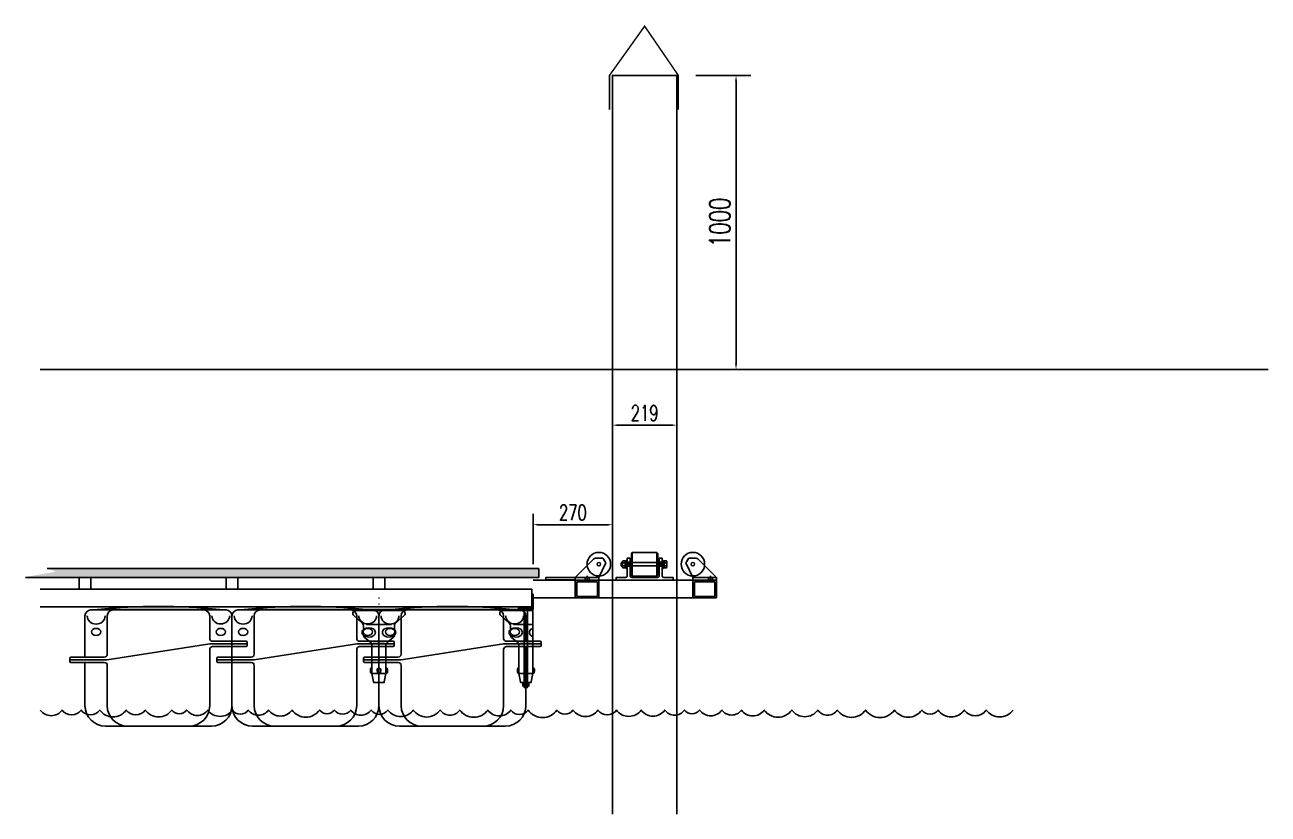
# Model space of a CAD drawing. Header units: millimetres. Extents: x -1905078 to 890385, y 1304549 to 3975677.
# Drawn here: x -1533432 to -1529202, y 1460813 to 1463497 of the extents above; entities that cross this region are included whole.
import ezdxf

# ---------------------------------------------------------------- set-up
doc = ezdxf.new("R2010")
doc.units = ezdxf.units.MM
doc.header["$LTSCALE"] = 1000
for name, pattern in [('ACAD_ISO03W100', [30, 12, -18]), ('CENTER2', [28.575, 19.05, -3.175, 3.175, -3.175]), ('DASH', [0.35, 0.25, -0.1]), ('DASHED2', [9.525, 6.35, -3.175])]:
    doc.linetypes.add(name, pattern=pattern)
doc.layers.get('0').update_dxf_attribs({"linetype": 'CONTINUOUS'})
doc.layers.get('DEFPOINTS').update_dxf_attribs({"linetype": 'CONTINUOUS'})
for name, color, linetype in [('PUB_DIM', 3, 'CONTINUOUS'), ('W-FLOAT_BOWL浮筒', 253, 'CONTINUOUS'), ('W-STEEL_FRAME钢架', 3, 'CONTINUOUS'), ('W-WOOD_FLOOR木地板', 30, 'CONTINUOUS'), ('ZJ', 251, 'CONTINUOUS'), ('塑木板', 32, 'CONTINUOUS'), ('水位', 102, 'CONTINUOUS'), ('短销钉', 253, 'CONTINUOUS'), ('螺栓', 146, 'CONTINUOUS'), ('钢架', 3, 'CONTINUOUS')]:
    doc.layers.add(name, color=color, linetype=linetype)
doc.styles.add('STANDARD_T3', font='simplex.shx', dxfattribs={"width": 0.7, "bigfont": 'gbcbig.shx'})
doc.dimstyles.new('W&&15', dxfattribs={"dimtxt": 52.5, "dimasz": 15, "dimexe": 37.5, "dimexo": 45, "dimgap": 15, "dimtad": 1, "dimdec": 0, "dimzin": 0, "dimdsep": 46, "dimtxsty": 'STANDARD_T3', "dimcen": 0.09, "dimclrd": 1, "dimclre": 1, "dimclrt": 7, "dimazin": 2, "dimtfac": 1, "dimtdec": 0, "dimtix": 1, "dimtmove": 2, "dimatfit": 3, "dimfxl": 100, "dimtolj": 1, "dimtzin": 0, "dimarcsym": 0})
doc.dimstyles.new('W&&20', dxfattribs={"dimtxt": 70, "dimasz": 20, "dimexe": 50, "dimexo": 60, "dimgap": 20, "dimtad": 1, "dimdec": 0, "dimzin": 0, "dimdsep": 46, "dimtxsty": 'STANDARD_T3', "dimcen": 0.09, "dimclrd": 1, "dimclre": 1, "dimclrt": 7, "dimazin": 2, "dimtfac": 1, "dimtdec": 0, "dimtix": 1, "dimtmove": 2, "dimatfit": 3, "dimfxl": 100, "dimtolj": 1, "dimtzin": 0, "dimarcsym": 0})

# ---------------------------------------------------------------- blocks, each defined once
blk = doc.blocks.new('短销固定铁件')
at = {"layer": '塑木板', "color": 156}
blk.add_lwpolyline([(-26.5, 47), (-23.5, 47), (-23.5, 0), (23.5, 0), (23.5, -3), (-26.5, -3)], close=True, dxfattribs=at)
at = {"layer": '螺栓', "color": 156}
blk.add_lwpolyline([(-7.5, -3), (-7.5, -270), (4.5, -270), (4.5, -3)], dxfattribs=at)
for points in [[(-10.5, -253), (7.5, -253), (7.5, -255), (-10.5, -255)], [(-12, -255), (9, -255), (9, -265), (-12, -265)], [(-7, -255), (4, -255), (4, -265), (-7, -265)]]:
    blk.add_lwpolyline(points, close=True, dxfattribs=at)
blk = doc.blocks.new('BLHFT')
at = {"layer": 'W-FLOAT_BOWL浮筒'}
for p, q in [((-230, 395), (230, 395)), ((-208.5, 397), (208.2, 397)), ((-208.5, 397), (-208.5, 395)), ((208.2, 397), (208.2, 395)), ((-250, 234.5), (-250, 375)), ((-174.3, 244.5), (-174.3, 375)), ((174.3, 298.5), (174.3, 375)), ((250, 375), (250, 288.5)), ((174.3, 279.5), (-174.3, 225.5)), ((174.3, 279.5), (302.1, 279.5)), ((174.3, 260.5), (174.3, 70)), ((184.3, 288.5), (298.1, 288.5)), ((184.3, 270.5), (298.1, 270.5)), ((250, 270.5), (250, 70)), ((-302, 225.5), (-174.3, 225.5)), ((-298, 234.5), (-184.3, 234.5)), ((-298, 216.5), (-184.3, 216.5)), ((-250, 70), (-250, 216.5)), ((-174.3, 206.5), (-174.3, 70)), ((-180, 0), (180, 0))]:
    blk.add_line(p, q, dxfattribs=at)
at = {"layer": 'W-FLOAT_BOWL浮筒', "ltscale": 0.5}
for p, q in [((302.1, 284.5), (302.1, 274.5)), ((-302, 230.5), (-302, 220.5))]:
    blk.add_line(p, q, dxfattribs=at)
at = {"layer": 'W-FLOAT_BOWL浮筒'}
for centre, radius, start, end in [((-230, 375), 20, 90, 180), ((-0.2, -1768.5), 2175.5, 84.5043, 95.4957), ((-154.3, 375), 20, 90, 180), ((154.3, 375), 20, 0, 90), ((230, 375), 20, 0, 90), ((184.3, 298.5), 10, 180, 270), ((184.3, 260.5), 10, 90, 180), ((298.1, 274.5), 4, 270, 0), ((-298, 220.5), 4, 180, 270), ((-184.3, 244.5), 10, 270, 0), ((-184.3, 206.5), 10, 0, 90), ((-180, 70), 70, 180, 270), ((-104.3, 70), 70, 180, 270), ((104.3, 70), 70, 270, 0), ((180, 70), 70, 270, 0)]:
    blk.add_arc(centre, radius, start, end, dxfattribs=at)
at = {"layer": 'W-FLOAT_BOWL浮筒', "ltscale": 0.5}
for centre, start, end in [((298.1, 284.5), 0, 90), ((-298, 230.5), 90, 180)]:
    blk.add_arc(centre, 4, start, end, dxfattribs=at)
at = {"layer": 'W-FLOAT_BOWL浮筒', "extrusion": (0, 0, -1)}
blk.add_ellipse((-212.1, 375), major_axis=(-30.4, 0), ratio=0.921809, start_param=3.141593, end_param=6.283185, dxfattribs=at)
at = {"layer": 'W-FLOAT_BOWL浮筒'}
blk.add_ellipse((211.9, 375.4), major_axis=(30.4, 0.1), ratio=0.921809, start_param=3.141593, end_param=6.283185, dxfattribs=at)
blk.add_ellipse((-212.1, 320.5), major_axis=(-16, 0), ratio=0.75, dxfattribs=at)
at = {"layer": 'W-FLOAT_BOWL浮筒', "extrusion": (0, 0, -1)}
blk.add_ellipse((212.1, 320.5), major_axis=(16, 0), ratio=0.75, dxfattribs=at)
blk = doc.blocks.new('半销钉')
at = {"layer": '短销钉'}
for p, q in [((0, -218.3), (0, 0)), ((0, -1.8), (101.5, -1.8)), ((0, -3.8), (103, -3.8)), ((109.7, -21.2), (79.8, -48.1)), ((101.5, -3.8), (101.5, -1.8)), ((0, -51.1), (66.5, -51.1)), ((76.5, -68.2), (76.5, -55.6)), ((4.8, -115.5), (43.2, -115.5)), ((48, -218.3), (48, -120.3)), ((72.8, -95.4), (51.7, -112.5)), ((-5, -209.4), (-5, -203.3)), ((-2, -200.3), (0, -200.3)), ((18, -209.3), (18, -204)), ((30, -209.3), (30, -204)), ((50, -200.3), (48, -200.3)), ((53, -209.4), (53, -203.3)), ((0, -218.3), (48, -218.3)), ((0, -218.3), (5.6, -246.3)), ((8, -248.3), (40, -248.3)), ((48, -218.3), (42.4, -246.3))]:
    blk.add_line(p, q, dxfattribs=at)
at = {"layer": '短销钉', "ltscale": 0.1}
for p, q in [((5.6, -246.3), (6, -248.3)), ((6, -248.3), (8, -248.3)), ((40, -248.3), (42, -248.3)), ((42.4, -246.3), (42, -248.3))]:
    blk.add_line(p, q, dxfattribs=at)
at = {"layer": '短销钉'}
for centre, radius, start, end in [((24, -1502.4), 1502.6, 87.0435, 90.9152), ((103, -13.8), 10, 311.9991, 90), ((-10.5, -93.8), 31.4, 56.4166, 70.4003), ((-1.5, -78.3), 13.5, 308.3696, 51.9011), ((49.5, -78.3), 13.5, 128.0989, 231.6304), ((58.5, -93.8), 31.3, 57.1287, 123.6019), ((67.5, -78.3), 13.5, 309, 53.4343), ((86.5, -55.6), 10, 131.9991, 180), ((-10.5, -62.7), 31.4, 289.4998, 303.5569), ((58.5, -62.7), 31.4, 236.4385, 303.8665), ((58, -120.3), 10, 129, 180), ((66.5, -87.7), 10, 309, 355.8521), ((-2, -203.3), 3, 90, 180), ((21, -204), 3, 115.3769, 180), ((24, -210.3), 10, 64.6231, 115.3769), ((27, -204), 3, 0, 64.6231), ((50, -203.3), 3, 0, 90), ((8, -245.8), 2.5, 191.3099, 270), ((40, -245.8), 2.5, 270, 348.6901)]:
    blk.add_arc(centre, radius, start, end, dxfattribs=at)
for centre, major_axis, start_param, end_param in [((1, -209.4), (0, -9), 4.712389, 6.115737), ((24, -209.3), (0, 9), 1.570796, 4.712389)]:
    blk.add_ellipse(centre, major_axis=major_axis, ratio=0.666667, start_param=start_param, end_param=end_param, dxfattribs=at)
at = {"layer": '短销钉', "extrusion": (0, 0, -1)}
blk.add_ellipse((47, -209.4), major_axis=(0, -9), ratio=0.666667, start_param=4.712389, end_param=6.115737, dxfattribs=at)
blk = doc.blocks.new('DXD')
at = {"layer": '短销钉'}
for p, q in [((-85.7, 227.1), (-55.8, 200.2)), ((-79, 244.5), (79, 244.5)), ((-77.5, 244.5), (-77.5, 246.5)), ((-77.5, 246.5), (77.5, 246.5)), ((85.7, 227.1), (55.8, 200.2)), ((77.5, 244.5), (77.5, 246.5)), ((-52.5, 180.1), (-52.5, 192.7)), ((-42.5, 197.2), (42.5, 197.2)), ((52.5, 180.1), (52.5, 192.7)), ((-48.8, 152.9), (-27.7, 135.8)), ((-24, 30), (-24, 128)), ((-19.2, 132.8), (19.2, 132.8)), ((24, 30), (24, 128)), ((48.8, 152.9), (27.7, 135.8)), ((-29, 38.9), (-29, 45)), ((-26, 48), (-24, 48)), ((-6, 39), (-6, 44.3)), ((6, 39), (6, 44.3)), ((26, 48), (24, 48)), ((29, 38.9), (29, 45)), ((-24, 30), (24, 30)), ((-24, 30), (-18.4, 2)), ((-16, 0), (16, 0)), ((24, 30), (18.4, 2))]:
    blk.add_line(p, q, dxfattribs=at)
at = {"layer": '短销钉', "ltscale": 0.1}
for p, q in [((-18.4, 2), (-18, 0)), ((-18, 0), (-16, 0)), ((16, 0), (18, 0)), ((18.4, 2), (18, 0))]:
    blk.add_line(p, q, dxfattribs=at)
at = {"layer": '短销钉'}
for centre, radius, start, end in [((-79, 234.5), 10, 90, 228.0009), ((0, -1254.1), 1502.6, 87.0435, 92.9565), ((79, 234.5), 10, 311.9991, 90), ((-43.5, 170), 13.5, 126.5657, 231), ((-62.5, 192.7), 10, 0, 48.0009), ((-34.5, 154.5), 31.4, 56.4166, 122.8531), ((-25.5, 170), 13.5, 308.3696, 51.9011), ((25.5, 170), 13.5, 128.0989, 231.6304), ((34.5, 154.5), 31.3, 57.1287, 123.6019), ((43.5, 170), 13.5, 309, 53.4343), ((62.5, 192.7), 10, 131.9991, 180), ((-42.5, 160.6), 10, 184.1479, 231), ((-34.5, 185.6), 31.4, 236.1381, 303.5569), ((-34, 128), 10, 0, 51), ((34.5, 185.6), 31.4, 236.4385, 303.8665), ((34, 128), 10, 129, 180), ((42.5, 160.6), 10, 309, 355.8521), ((-26, 45), 3, 90, 180), ((-3, 44.3), 3, 115.3769, 180), ((0, 38), 10, 64.6231, 115.3769), ((3, 44.3), 3, 0, 64.6231), ((26, 45), 3, 0, 90), ((-16, 2.5), 2.5, 191.3099, 270), ((16, 2.5), 2.5, 270, 348.6901)]:
    blk.add_arc(centre, radius, start, end, dxfattribs=at)
for centre, major_axis, start_param, end_param in [((-23, 38.9), (0, -9), 4.712389, 6.115737), ((0, 39), (0, 9), 1.570796, 4.712389)]:
    blk.add_ellipse(centre, major_axis=major_axis, ratio=0.666667, start_param=start_param, end_param=end_param, dxfattribs=at)
at = {"layer": '短销钉', "extrusion": (0, 0, -1)}
blk.add_ellipse((23, 38.9), major_axis=(0, -9), ratio=0.666667, start_param=4.712389, end_param=6.115737, dxfattribs=at)
blk = doc.blocks.new('5632.')
for p, q in [((865980.9, -129928.5), (865973.8, -129939)), ((866075.8, -129992.1), (866013.8, -129930.1)), ((865972.8, -129944.8), (865995.8, -129992.1))]:
    blk.add_line(p, q)
at = {"color": 0}
for p, q in [((866006.7, -129927.1), (865984.3, -129927.1)), ((866075.8, -129992.1), (865995.8, -129992.1)), ((865995.8, -129992.1), (865995.8, -130002.1)), ((865995.8, -130002.1), (866075.8, -130002.1)), ((866075.8, -130002.1), (866075.8, -129992.1))]:
    blk.add_line(p, q, dxfattribs=at)
for radius in [40, 6]:
    blk.add_circle((865995.8, -129947.3), radius)
for centre, radius, start, end in [((865984.3, -129932.1), 5, 90, 133.9435), ((866006.7, -129937.1), 10, 45, 90), ((865977.3, -129942.6), 5, 133.9435, 206)]:
    blk.add_arc(centre, radius, start, end)
blk = doc.blocks.new('*D139')
at = {"layer": 'DEFPOINTS', "color": 0, "transparency": 16777216}
for p in [(-1531213.7, 1462135.5), (-1531432.7, 1462068.9, 0), (-1531213.7, 1462068.9, 0)]:
    blk.add_point(p, dxfattribs=at)
at = {"layer": 'PUB_DIM', "color": 1, "lineweight": -2, "transparency": 16777216}
for p, q in [((-1531432.7, 1462113.9), (-1531432.7, 1462173)), ((-1531213.7, 1462113.9), (-1531213.7, 1462173)), ((-1531417.7, 1462135.5), (-1531228.7, 1462135.5))]:
    blk.add_line(p, q, dxfattribs=at)
at = {"layer": 'PUB_DIM', "color": 1, "transparency": 16777216}
for points in [[(-1531417.7, 1462138), (-1531417.7, 1462133), (-1531432.7, 1462135.5)], [(-1531228.7, 1462138), (-1531228.7, 1462133), (-1531213.7, 1462135.5)]]:
    blk.add_solid(points, dxfattribs=at)
at = {"layer": 'PUB_DIM', "color": 7, "transparency": 16777216, "insert": (-1531323.2, 1462176.7), "char_height": 52.5, "attachment_point": 5, "style": 'STANDARD_T3'}
blk.add_mtext('\\A1;219', dxfattribs=at)
blk = doc.blocks.new('*D138')
at = {"layer": 'DEFPOINTS', "color": 0, "transparency": 16777216}
for p in [(-1531432.7, 1461797), (-1531702.2, 1461618, 0), (-1531432.7, 1461618, 0)]:
    blk.add_point(p, dxfattribs=at)
at = {"layer": 'PUB_DIM', "color": 1, "lineweight": -2, "transparency": 16777216}
for p, q in [((-1531702.2, 1461663), (-1531702.2, 1461834.5)), ((-1531432.7, 1461663), (-1531432.7, 1461834.5)), ((-1531687.2, 1461797), (-1531447.7, 1461797))]:
    blk.add_line(p, q, dxfattribs=at)
at = {"layer": 'PUB_DIM', "color": 1, "transparency": 16777216}
for points in [[(-1531687.2, 1461799.5), (-1531687.2, 1461794.5), (-1531702.2, 1461797)], [(-1531447.7, 1461799.5), (-1531447.7, 1461794.5), (-1531432.7, 1461797)]]:
    blk.add_solid(points, dxfattribs=at)
at = {"layer": 'PUB_DIM', "color": 7, "transparency": 16777216, "insert": (-1531567.4, 1461838.2), "char_height": 52.5, "attachment_point": 5, "style": 'STANDARD_T3'}
blk.add_mtext('\\A1;270', dxfattribs=at)
blk = doc.blocks.new('*D140')
at = {"layer": 'DEFPOINTS', "color": 0, "transparency": 16777216}
for p in [(-1531208.7, 1463325, 0), (-1531012.3, 1463325), (-1531213.7, 1462325, 0)]:
    blk.add_point(p, dxfattribs=at)
at = {"layer": 'PUB_DIM', "color": 1, "lineweight": -2, "transparency": 16777216}
for p, q in [((-1531148.7, 1463325), (-1530962.3, 1463325)), ((-1531012.3, 1462345), (-1531012.3, 1463305)), ((-1531153.7, 1462325), (-1530962.3, 1462325))]:
    blk.add_line(p, q, dxfattribs=at)
at = {"layer": 'PUB_DIM', "color": 1, "transparency": 16777216}
for points in [[(-1531015.6, 1463305), (-1531009, 1463305), (-1531012.3, 1463325)], [(-1531015.6, 1462345), (-1531009, 1462345), (-1531012.3, 1462325)]]:
    blk.add_solid(points, dxfattribs=at)
at = {"layer": 'PUB_DIM', "color": 7, "transparency": 16777216, "insert": (-1531067.3, 1462825), "char_height": 70, "attachment_point": 5, "rotation": 90, "style": 'STANDARD_T3'}
blk.add_mtext('\\A1;1000', dxfattribs=at)

msp = doc.modelspace()

# ---------------------------------------------------------------- hatches: boundary and pattern name
at = {"layer": 'W-WOOD_FLOOR木地板'}
h = msp.add_hatch(dxfattribs=at)
h.set_pattern_fill('木纹01', color=256, scale=30, angle=45)
h.set_pattern_definition([(45, (-2838774.52, -471382.1), (0, 169.7056275), [6, -114]), (45, (-2838842.4, -471433), (0, 169.7056275), [12, -108]), (45, (-2838791.49, -471373.61), (0, 169.7056275), [6, -114]), (45, (-2838850.88, -471416.04), (0, 169.7056275), [6, -114]), (45, (-2838804.21, -471360.88), (0, 169.7056275), [6, -114]), (45, (-2838855.13, -471403.31), (0, 169.7056275), [6, -114]), (45, (-2838812.7, -471352.4), (0, 169.7056275), [6, -114]), (45, (-2838867.85, -471390.58), (0, 169.7056275), [6, -66, 6, -42]), (45, (-2838876.34, -471382.1), (0, 169.7056275), [12, -60, 6, -42]), (45, (-2838893.31, -471373.61), (0, 169.7056275), [6, -18, 6, -48, 6, -36]), (45, (-2838906.04, -471369.37), (0, 169.7056275), [6, -24, 12, -78]), (45, (-2838855.13, -471309.97), (0, 169.7056275), [6, -114]), (45, (-2838914.52, -471360.88), (0, 169.7056275), [6, -30, 6, -78]), (90, (-2838842.4, -471449.98), (-84.8528137, 84.8528137), [16.97052, -152.7351074]), (90, (-2838770.27, -471377.85), (-84.8528137, 84.8528137), [33.941124, -135.7645034]), (90, (-2838812.7, -471335.425), (-84.8528137, 84.8528137), [8.4852, -161.2204274]), (90, (-2838893.31, -471399.065), (-84.8528137, 84.8528137), [25.45584, -144.2497874]), (90, (-2838821.18, -471326.94), (-84.8528137, 84.8528137), [42.426408, -127.2792194]), (90, (-2838833.91, -471314.21), (-84.8528137, 84.8528137), [25.45584, -144.2497874]), (0, (-2838859.37, -471322.7), (84.8528137, 84.8528137), [8.4852, -161.2204274]), (0, (-2838821.18, -471420.28), (84.8528137, 84.8528137), [16.97052, -152.7351074]), (0, (-2838850.88, -471382.094), (84.8528137, 84.8528137), [16.97052, -152.7351074]), (0, (-2838808.46, -471373.61), (84.8528137, 84.8528137), [16.97052, -152.7351074]), (0, (-2838846.64, -471343.91), (84.8528137, 84.8528137), [16.97052, -152.7351074]), (0, (-2838850.88, -471331.18), (84.8528137, 84.8528137), [25.45584, -144.2497874]), (0, (-2838821.18, -471403.31), (84.8528137, 84.8528137), [25.45584, -144.2497874]), (0, (-2838812.7, -471386.34), (84.8528137, 84.8528137), [25.45584, -144.2497874]), (0, (-2838855.125, -471369.37), (84.8528137, 84.8528137), [25.45584, -144.2497874]), (0, (-2838850.88, -471356.64), (84.8528137, 84.8528137), [25.45584, -144.2497874]), (71.5650512, (-2838855.125, -471428.763), (84.8528137, 84.8528138), [13.416407, -254.9117496]), (71.5650512, (-2838787.243, -471369.366), (84.8528137, 84.8528138), [53.665632, -214.662525]), (71.5650512, (-2838799.97, -471356.64), (84.8528137, 84.8528138), [53.665632, -214.662525]), (71.5650512, (-2838808.456, -471348.153), (84.8528137, 84.8528138), [53.66568, -80.4, 26.8332, -107.4292772]), (71.5650512, (-2838812.7, -471326.94), (84.8528137, 84.8528138), [13.416407, -254.9117496]), (71.5650512, (-2838918.765, -471373.61), (84.8528137, 84.8528138), [13.416407, -254.9117496]), (71.5650512, (-2838850.883, -471305.727), (84.8528137, 84.8528138), [26.832816, -241.495341]), (18.4349488, (-2838795.73, -471403.31), (84.8528138, 84.8528137), [26.832816, -241.495341]), (18.4349488, (-2838846.64, -471411.793), (84.8528138, 84.8528137), [26.832816, -241.495341]), (18.4349488, (-2838833.91, -471424.52), (84.8528138, 84.8528137), [13.416407, -254.911341]), (18.4349488, (-2838850.883, -471399.065), (84.8528138, 84.8528137), [40.249224, -228.078933]), (18.4349488, (-2838833.91, -471382.094), (84.8528138, 84.8528137), [26.832816, -241.495341]), (18.4349488, (-2838829.67, -471369.366), (84.8528138, 84.8528137), [26.832816, -241.495341]), (18.4349488, (-2838863.61, -471386.337), (84.8528138, 84.8528137), [13.416407, -254.911341]), (18.4349488, (-2838867.853, -471373.61), (84.8528138, 84.8528137), [13.416407, -254.911341]), (18.4349488, (-2838850.883, -471322.7), (84.8528138, 84.8528137), [13.416407, -254.911341]), (18.4349488, (-2838825.427, -471356.64), (84.8528138, 84.8528137), [13.416407, -254.911341]), (18.4349488, (-2838889.066, -471369.366), (84.8528138, 84.8528137), [40.249224, -228.078933]), (18.4349488, (-2838901.794, -471365.124), (84.8528138, 84.8528137), [26.832816, -241.495341]), (18.4349488, (-2838829.67, -471343.91), (84.8528138, 84.8528137), [13.416, -120.744, 13.416, -120.7521572]), (18.4349488, (-2838872.096, -471352.396), (84.8528138, 84.8528137), [26.832816, -241.495341]), (18.4349488, (-2838876.34, -471339.67), (84.8528138, 84.8528137), [26.832816, -241.495341]), (18.4349488, (-2838910.28, -471356.64), (84.8528138, 84.8528137), [26.832816, -241.495341]), (18.4349488, (-2838884.824, -471331.18), (84.8528138, 84.8528137), [26.832816, -241.495341])])
h.paths.add_polyline_path([(-1533356, 1461648), (-1533326.7, 1461637.4), (-1533431.7, 1461618.8), (-1533429.4, 1461618), (-1531683.2, 1461618), (-1531683.2, 1461648)])
at = {"layer": '塑木板'}
h = msp.add_hatch(color=5, dxfattribs=at)
h.dxf.hatch_style = 1
h.paths.add_polyline_path([(-1532230.5, 1461547.1, 1), (-1532224, 1461547.1, 1)])
h.paths.add_polyline_path([(-1532225, 1461547.6), (-1532225, 1461546.6), (-1532226.8, 1461546.6), (-1532226.8, 1461544.8), (-1532227.8, 1461544.8), (-1532227.8, 1461546.6), (-1532229.6, 1461546.6), (-1532229.6, 1461547.6), (-1532227.8, 1461547.6), (-1532227.8, 1461549.4), (-1532226.8, 1461549.4), (-1532226.8, 1461547.6)], flags=16)
h = msp.add_hatch(color=5, dxfattribs=at)
h.dxf.hatch_style = 1
h.paths.add_polyline_path([(-1532225, 1461526.8), (-1532226.8, 1461526.8), (-1532226.8, 1461528.5), (-1532227.8, 1461528.5), (-1532227.8, 1461526.8), (-1532229.6, 1461526.8), (-1532229.6, 1461525.8), (-1532227.8, 1461525.8), (-1532227.8, 1461524), (-1532226.8, 1461524), (-1532226.8, 1461525.8), (-1532225, 1461525.8)], flags=16)
h.paths.add_polyline_path([(-1532230.5, 1461526.3, 1), (-1532224, 1461526.3, 1)])

# ---------------------------------------------------------------- linework, layer by layer
for p, q in [((-1531365.2, 1461622, 0), (-1531365.2, 1461702, 0)), ((-1531281.2, 1461622, 0), (-1531281.2, 1461702, 0)), ((-1531396.7, 1461667.8, 0), (-1531389.7, 1461667.8, 0)), ((-1531389.7, 1461656.8, 0), (-1531396.7, 1461656.8, 0)), ((-1531385.7, 1461661.2, 0), (-1531389.7, 1461664.6, 0)), ((-1531385.7, 1461658.9, 0), (-1531389.7, 1461662.3, 0)), ((-1531276.5, 1461656.8, 0), (-1531276.5, 1461668.8, 0)), ((-1531260.7, 1461661.2, 0), (-1531256.7, 1461664.6, 0)), ((-1531260.7, 1461658.9, 0), (-1531256.7, 1461662.3, 0)), ((-1531249.7, 1461667.8, 0), (-1531256.7, 1461667.8, 0)), ((-1531256.7, 1461656.8, 0), (-1531249.7, 1461656.8, 0)), ((-1531247.7, 1461655.3, 0), (-1531247.7, 1461669.3, 0)), ((-1531159, 1461608, 0), (-1531479, 1461608, 0))]:
    msp.add_line(p, q)
at = {"color": 4}
for p, q in [((-1531398.7, 1461662.3, 0), (-1531402.7, 1461662.3, 0)), ((-1531398.7, 1461668.3, 0), (-1531401.7, 1461668.3, 0)), ((-1531401.7, 1461656.3, 0), (-1531398.7, 1461656.3, 0))]:
    msp.add_line(p, q, dxfattribs=at)
at = {"color": 1}
for p, q in [((-1531382.7, 1461669.8, 0), (-1531372.7, 1461669.8, 0)), ((-1531372.7, 1461655.8, 0), (-1531382.7, 1461655.8, 0)), ((-1531263.7, 1461669.8, 0), (-1531273.7, 1461669.8, 0)), ((-1531263.7, 1461655.8, 0), (-1531273.7, 1461655.8, 0))]:
    msp.add_line(p, q, dxfattribs=at)
at = {"color": 6, "linetype": 'ACAD_ISO03W100'}
for p, q in [((-1531263.7, 1461668.8, 0), (-1531382.7, 1461668.8, 0)), ((-1531263.7, 1461656.8, 0), (-1531382.7, 1461656.8, 0))]:
    msp.add_line(p, q, dxfattribs=at)
at = {"color": 2}
for p, q in [((-1531382.7, 1461662.8, 0), (-1531372.7, 1461662.8, 0)), ((-1531273.7, 1461662.8, 0), (-1531263.7, 1461662.8, 0))]:
    msp.add_line(p, q, dxfattribs=at)
at = {"linetype": 'DASHED2'}
for p, q in [((-1531526, 1461608, 0), (-1531526, 1461618, 0)), ((-1531512, 1461608, 0), (-1531512, 1461618, 0)), ((-1531106, 1461608, 0), (-1531106, 1461618, 0)), ((-1531092, 1461608, 0), (-1531092, 1461618, 0))]:
    msp.add_line(p, q, dxfattribs=at)
at = {"color": 3, "linetype": 'CENTER2', "ltscale": 0.5}
for p, q in [((-1531519, 1461603, 0), (-1531519, 1461623, 0)), ((-1531099, 1461603, 0), (-1531099, 1461623, 0))]:
    msp.add_line(p, q, dxfattribs=at)
at = {"color": 0}
for p, q in [((-1531079, 1461608, 0), (-1531702.2, 1461608, 0)), ((-1531079, 1461548, 0), (-1531702.2, 1461548, 0))]:
    msp.add_line(p, q, dxfattribs=at)
at = {"const_width": 5, "elevation": 0}
msp.add_lwpolyline([(-1531442.7, 1463208), (-1531442.7, 1463325), (-1531323.2, 1463492.4), (-1531208.7, 1463325), (-1531208.7, 1463208)], dxfattribs=at)
at = {"elevation": 0}
for points in [[(-1531278.2, 1461625), (-1531278.2, 1461699), (-1531281.2, 1461702), (-1531365.2, 1461702), (-1531368.2, 1461699), (-1531368.2, 1461625), (-1531365.2, 1461622), (-1531281.2, 1461622)], [(-1531402.7, 1461657.3), (-1531400.7, 1461655.3), (-1531400.7, 1461669.3), (-1531402.7, 1461667.3)], [(-1531398.7, 1461653.8), (-1531398.7, 1461656.8), (-1531398.7, 1461667.8), (-1531398.7, 1461670.8)], [(-1531247.7, 1461653.8), (-1531247.7, 1461656.8), (-1531247.7, 1461667.8), (-1531247.7, 1461670.8)], [(-1531659.2, 1461610), (-1531559.2, 1461610), (-1531559.2, 1461618), (-1531659.2, 1461618)]]:
    msp.add_lwpolyline(points, close=True, dxfattribs=at)
for points in [[(-1531367.7, 1461618), (-1531278.7, 1461618, 0.414214), (-1531273.7, 1461623), (-1531273.7, 1461683), (-1531263.7, 1461683), (-1531263.7, 1461623, 0.414214), (-1531258.7, 1461618), (-1531226.7, 1461618), (-1531226.7, 1461608), (-1531419.7, 1461608), (-1531419.7, 1461618), (-1531387.7, 1461618, 0.414214), (-1531382.7, 1461623), (-1531382.7, 1461683)], [(-1531382.7, 1461683), (-1531372.7, 1461683), (-1531372.7, 1461623, 0.414214), (-1531367.7, 1461618)]]:
    msp.add_lwpolyline(points, format="xyb", dxfattribs=at)
for points in [[(-1531400.7, 1461655.3), (-1531398.7, 1461655.3), (-1531398.7, 1461669.3), (-1531400.7, 1461669.3)], [(-1531385.7, 1461675.8), (-1531385.7, 1461647.8), (-1531382.7, 1461647.8), (-1531382.7, 1461675.8), (-1531385.7, 1461675.8), (-1531385.7, 1461674.8)], [(-1531260.7, 1461675.8), (-1531260.7, 1461647.8), (-1531263.7, 1461647.8), (-1531263.7, 1461675.8), (-1531260.7, 1461675.8), (-1531260.7, 1461674.8)]]:
    msp.add_lwpolyline(points, dxfattribs=at)
for points in [[(-1531396.7, 1461650.8), (-1531389.7, 1461650.8), (-1531389.7, 1461651.8), (-1531385.7, 1461651.8), (-1531385.7, 1461672.8), (-1531389.7, 1461672.8), (-1531389.7, 1461651.8), (-1531389.7, 1461673.8), (-1531396.7, 1461673.8, 0.666667), (-1531396.7, 1461667.8, 0.363636), (-1531396.7, 1461656.8, 0.666667)], [(-1531249.7, 1461650.8), (-1531256.7, 1461650.8), (-1531256.7, 1461651.8), (-1531260.7, 1461651.8), (-1531260.7, 1461672.8), (-1531256.7, 1461672.8), (-1531256.7, 1461651.8), (-1531256.7, 1461673.8), (-1531249.7, 1461673.8, -0.666667), (-1531249.7, 1461667.8, -0.363636), (-1531249.7, 1461656.8, -0.666667)]]:
    msp.add_lwpolyline(points, format="xyb", close=True, dxfattribs=at)
at = {"layer": 'PUB_DIM'}
msp.add_line((-1533379.2, 1462325, 0), (-1529202, 1462325), dxfattribs=at)
at = {"layer": 'W-STEEL_FRAME钢架', "linetype": 'DASH', "ltscale": 0.5, "elevation": 0}
for points in [[(-1531559, 1461548), (-1531559, 1461608), (-1531479, 1461608), (-1531479, 1461548)], [(-1531554, 1461553), (-1531554, 1461603), (-1531484, 1461603), (-1531484, 1461553)], [(-1531159, 1461548), (-1531159, 1461608), (-1531079, 1461608), (-1531079, 1461548)], [(-1531154, 1461553), (-1531154, 1461603), (-1531084, 1461603), (-1531084, 1461553)]]:
    msp.add_lwpolyline(points, close=True, dxfattribs=at)
at = {"layer": 'W-WOOD_FLOOR木地板', "elevation": 0}
msp.add_lwpolyline([(-1533429.4, 1461618), (-1531683.2, 1461618), (-1531683.2, 1461648), (-1533356, 1461648)], dxfattribs=at)
at = {"layer": 'ZJ', "color": 1, "linetype": 'Continuous', "elevation": 0}
msp.add_lwpolyline([(-1531432.7, 1460812.7), (-1531432.7, 1463325), (-1531213.7, 1463325), (-1531213.7, 1460812.7)], dxfattribs=at)
at = {"layer": '水位', "elevation": 0}
msp.add_lwpolyline([(-1533379.2, 1461166.8, 0.520567), (-1533305.1, 1461166.8, 0.520567), (-1533240.2, 1461166.8, 0.520567), (-1533176.7, 1461166.8, 0.520567), (-1533086.8, 1461166.8, 0.520567), (-1533022, 1461166.8, 0.520567), (-1532931.8, 1461166.8, 0.520567), (-1532880.8, 1461166.8, 0.520567), (-1532809.3, 1461166.8, 0.520567), (-1532725.8, 1461166.8, 0.520567), (-1532671.8, 1461166.8, 0.520567), (-1532602.5, 1461166.8, 0.520567), (-1532522.9, 1461166.8, 0.520567), (-1532429.2, 1461166.8, 0.520567), (-1532378.5, 1461166.8, 0.520567), (-1532323.3, 1461166.8, 0.520567), (-1532254, 1461166.8, 0.520567), (-1532196.4, 1461166.8, 0.520567), (-1532110.6, 1461166.8, 0.520567), (-1532018.8, 1461166.8, 0.520567), (-1531952.1, 1461166.8, 0.520567), (-1531856.7, 1461166.8, 0.520567), (-1531778.6, 1461166.8, 0.520567), (-1531719.5, 1461166.8, 0.520567), (-1531621.5, 1461166.8, 0.520567), (-1531567.2, 1461166.8, 0.520567), (-1531482.2, 1461166.8, 0.520567), (-1531418.9, 1461166.8, 0.520567), (-1531335, 1461166.8, 0.520567), (-1531254.6, 1461166.8, 0.520567), (-1531187.7, 1461166.8, 0.520567), (-1531136.5, 1461166.8, 0.520567), (-1531060.3, 1461166.8, 0.520567), (-1530994, 1461166.8, 0.520567), (-1530916.5, 1461166.8, 0.520567), (-1530822.5, 1461166.8, 0.520567), (-1530734.3, 1461166.8, 0.520567), (-1530667.7, 1461166.8, 0.520567), (-1530571.8, 1461166.8, 0.520567), (-1530473.6, 1461166.8, 0.520567), (-1530379.9, 1461166.8, 0.520567), (-1530324.9, 1461166.8, 0.520567), (-1530235.9, 1461166.8, 0.520567), (-1530160.8, 1461166.8, 0.520567), (-1530070, 1461166.8, 0.520567)], format="xyb", dxfattribs=at)
at = {"layer": '钢架', "elevation": 0}
for points in [[(-1533207.2, 1461578), (-1533247.2, 1461578), (-1533247.2, 1461618), (-1533207.2, 1461618)], [(-1532707.2, 1461578), (-1532747.2, 1461578), (-1532747.2, 1461618), (-1532707.2, 1461618)], [(-1532247.2, 1461578), (-1532207.2, 1461578), (-1532207.2, 1461618), (-1532247.2, 1461618)]]:
    msp.add_lwpolyline(points, close=True, dxfattribs=at)
msp.add_lwpolyline([(-1533379.2, 1461518), (-1531707.5, 1461518), (-1531707.5, 1461578), (-1533379.2, 1461578)], dxfattribs=at)

# ---------------------------------------------------------------- block references
at = {"xscale": -1}
msp.add_blockref('5632.', (-665483.2, 1591610.1, 0), dxfattribs=at)
msp.add_blockref('5632.', (-2397154.9, 1591610.1, 0))
at = {"layer": 'W-FLOAT_BOWL浮筒'}
for p in [(-1532977.2, 1461112, 0), (-1532477.2, 1461112, 0), (-1531977.2, 1461112, 0)]:
    msp.add_blockref('BLHFT', p, dxfattribs=at)
at = {"layer": '塑木板', "color": 0, "xscale": -1}
for name, p in [('短销固定铁件', (-1531728.7, 1461513.7, 0)), ('半销钉', (-1531703.2, 1461509, 0))]:
    msp.add_blockref(name, p, dxfattribs=at)
at = {"layer": '短销钉'}
msp.add_blockref('DXD', (-1532227.2, 1461260.7, 0), dxfattribs=at)

# ---------------------------------------------------------------- dimensions: what is measured, and where the dimension line sits
at = {"layer": 'PUB_DIM'}
dim = msp.add_linear_dim(base=(-1531012.3, 1463325), p1=(-1531213.7, 1462325, 0), p2=(-1531208.7, 1463325, 0), angle=90, dimstyle='W&&20', dxfattribs=at)
dim.commit()
dim.dimension.update_dxf_attribs({"geometry": '*D140', "text_midpoint": (-1531067.3, 1462825)})
for base, p1, p2, picture, middle in [((-1531213.7, 1462135.5), (-1531432.7, 1462068.9, 0), (-1531213.7, 1462068.9, 0), '*D139', (-1531323.2, 1462176.7)), ((-1531432.676, 1461796.9756), (-1531702.1767, 1461617.9744, 0), (-1531432.676, 1461617.9744, 0), '*D138', (-1531567.4263, 1461838.2256))]:
    dim = msp.add_linear_dim(base=base, p1=p1, p2=p2, dimstyle='W&&15', dxfattribs=at)
    dim.commit()
    dim.dimension.update_dxf_attribs({"geometry": picture, "text_midpoint": middle})

doc.saveas('drawing.dxf')
